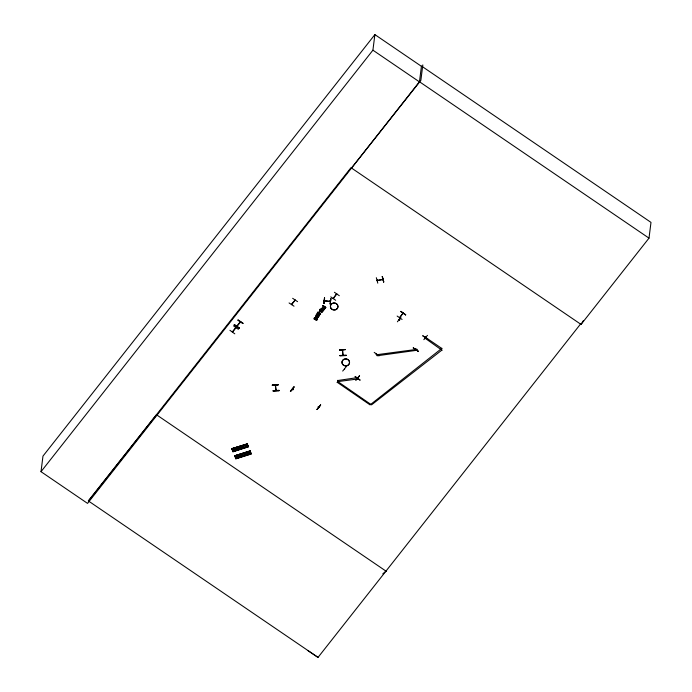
<?xml version="1.0" encoding="UTF-8"?>
<svg xmlns="http://www.w3.org/2000/svg" width="692" height="692" viewBox="0 0 692 692"><rect width="100%" height="100%" fill="white"/><g stroke="black" fill="none" stroke-linecap="round" stroke-linejoin="round"><path stroke-width="1.04" d="M279.058 390.695L272.985 390.893L279.058 390.712M339.919 355.584C348.906 355.178 348.578 355.238 339.936 355.472M275.926 390.426L275.278 384.838M320.396 310.898C321.797 312.81 322.109 312.481 320.396 310.898L319.946 311.573M342.869 355.204L342.998 354.797M316.694 318.545L316.227 319.41M323.977 303.511L324.479 297.932M324.029 303.537L324.574 297.828L324.029 303.407M330.378 301.029L329.738 301.193M330.257 300.959L330.196 301.496L324.306 300.657M330.94 298.598L330.075 304.143L330.932 298.581M275.563 385.634L275.485 385.063M276.134 389.907L276.108 390.643L275.485 384.821M580.467 324.115L581.003 324.487L649.001 238.135L419.473 81.751L87.547 503.387L41.01 471.684L42.973 456.106L374.882 34.6L421.428 66.311M229.926 330.292L234.796 333.829M235.877 327.359L232.304 331.926M233.498 325.82L238.394 329.34M234.354 324.738L239.294 328.103L234.337 324.764M235.505 327.731L235.687 328.155M236.802 326.001L240.323 321.884M237.053 326.166L236.802 326.243M238.135 320.007L243.056 323.389L237.987 320.093M236.993 326.425L240.496 322.074L239.977 322.022M242.901 323.484L238.005 320.171M232.893 451.366L248.324 446.565L247.286 443.909L231.777 448.753L232.936 451.755L248.307 446.582L232.78 451.357L232.573 450.821L248.125 446.115M233.42 448.217L234.458 450.873M234.476 447.888L235.505 450.544M234.726 455.838L235.808 458.882L251.265 453.987L250.902 453.061L235.453 457.966L251.058 453.468L235.6 458.355M236.033 447.473L237.071 450.042M236.292 455.345L237.33 458M237.425 447.023L238.463 449.601M237.339 455.016L238.377 457.672M239 446.444L240.037 449.099M238.913 454.514L239.942 457.17M240.297 454.151L241.335 456.729M241.871 453.58L242.909 456.236M272.328 385.236L278.383 384.683L272.345 385.15M294.013 306.193L289.074 302.949M279.032 390.271L272.985 390.893M291.505 304.212L295.19 299.965M292.655 298.304L297.586 301.669M294.775 300.691L294.654 300.224M293.936 386.871L290.372 391.343L293.962 386.871M292.517 388.99L292.906 389.752L292.517 389.207M292.655 389.016L292.82 389.475M292.906 389.752L292.993 389.25M315.673 319.851C310.682 317.031 318.778 321.884 317.204 319.029M314.159 318.389L314.255 318.432A1.081 0.995 7.2 0 1 314.601 317.758L315.154 317.42M314.601 318.346L315.353 317.792L316.045 319.124L314.523 318.614L316.062 318.995M316.651 314.479L316.365 314.947L316.313 314.246M316.971 319.401L316.495 319.816L316.08 319.349M316.85 316.339L316.27 316.91M316.166 316.322L316.408 315.509L316.391 316.097M316.711 315.154L318.666 316.486L316.711 315.154L316.962 314.722L318.917 316.054L318.666 316.486M316.962 314.722L318.9 316.183M317.68 317.144L317.057 317.585L317.55 317.273M317.299 318.216L317.55 317.784L317.299 318.216L315.621 316.901L316.166 315.708M316.642 316.633C319.246 314.713 316.711 319.315 318.138 317.126M317.377 313.061C317.68 310.881 321.685 313.493 320.197 314.531M318.078 312.732L320.102 313.969L319.73 314.531M319.548 310.457L320.111 310.838L319.799 310.025L320.344 310.535C322.325 308.684 318.64 310.414 320.63 309.635M320.344 310.535L319.687 309.904L320.292 309.16M322.057 312.17C318.233 307.845 324.141 312.68 321.313 312.507M320.431 309.255L321.149 309.514L320.275 309.289M322.87 311.14L321.2 309.869L322.87 311.14C323.977 309.904 318.752 308.554 323.103 310.846M321.33 309.177L321.149 309.514M321.936 308.295C321.192 311.495 323.761 307.499 323.804 309.281M322.221 308.468L322.212 309.09M324.349 308.658L325.188 307.603L322.887 306.037L323.155 305.587L325.759 307.36L324.66 308.866L325.205 307.473L322.904 305.907M322.887 306.037L323.155 305.587M323.449 310.172L322.922 310.154L323.475 309.748M324.332 300.423L324.825 300.959L324.937 300.484M322.429 309.869L323.415 308.502M324.462 300.38L324.314 300.89M324.885 300.423L324.972 300.717M324.66 308.866L325.759 307.36M329.842 300.916L329.695 301.427M330.785 296.885L335.672 300.267M320.638 404.924L317.066 409.396M318.432 406.645L318.311 406.801M318.294 407.112L318.519 406.637M318.865 406.87L318.683 407.095M318.355 406.835L318.925 406.991M333.319 298.633L336.623 293.875M333.423 298.563L333.708 297.958M334.392 292.266L339.314 295.726M336.909 294.195L336.494 294.662L336.373 294.187M333.172 298.39L336.745 293.823M41.01 471.684L372.919 50.179L374.882 34.6M339.452 349.91L345.524 349.538M345.498 349.598L339.469 349.858M441.894 348.31L370.073 404.889L337.212 382.287M441.98 350.022L371.526 404.863L337.869 381.612L337.705 380.34M337.186 382.486L337.895 381.422M342.376 349.719L342.35 350.342M342.402 349.607L342.765 355.316M343.128 355.074L342.583 349.884M342.696 371.068L346.234 366.717M345.516 349.512L339.452 349.988M344.426 368.81L344.668 369.225M355.238 376.448L360.099 379.986M359.477 375.721L355.904 380.064M357.47 377.521L357.833 378.948L337.869 381.612M357.513 378.04L357.565 377.451M357.738 377.564L357.591 378.213L358.153 377.65M357.894 377.547L337.679 380.531M359.572 375.808L355.887 380.193M376.327 277.691L377.78 283.158M377.149 280.148L377.071 280.649L377.642 280.104M377.564 280.061L377.607 280.563M382.391 279.04L382.434 279.551M382.797 278.954L382.365 279.3M382.987 279.179L382.935 278.988M374.199 352.375L379.069 355.913M382.287 276.541L383.714 281.912M376.188 354.304L376.301 354.771L376.534 354.157M376.491 354.209L376.431 354.468M376.69 354.096L376.431 354.719M417.068 350.247L377.114 355.774L376.95 354.503M422.812 64.918L420.857 80.367L351.527 168.044M397.147 316.062L402.078 319.427M397.407 321.806L400.953 317.187M399.154 319.419L399.639 320.033L399.76 319.522M399.284 319.263L399.621 319.989M399.846 317.507L403.116 312.974M399.82 319.704L399.128 319.643M402.683 313.623L402.744 313.338M405.642 314.938L400.755 311.495L405.676 314.782M413.332 347.903L418.253 351.285L413.228 348.033M415.849 349.071L415.935 349.659L415.918 349.088M417.051 350.437L416.878 349.166M422.803 335.88L427.812 339.123L422.821 335.75M423.833 339.668L427.457 335.361M441.954 350.221L424.767 337.981M425.45 337.108L425.208 337.886L424.992 337.445M425.459 337.61L425.139 336.943L424.983 337.696M425.208 337.843L425.208 337.281M425.286 336.909L425.641 337.22M425.632 337.142L425.398 337.618M649.001 238.135L650.99 222.392L421.463 66.017L419.456 81.881L372.919 50.179M292.413 389.406L292.854 389.717M318.164 317.135L318.086 316.495M321.719 308.917L322.091 308.13M323.787 309.419L323.398 308.632M291.661 304.644L295.164 300.198M377.019 280.459L382.84 279.464M314.523 318.614L314.834 317.913M315.985 316.677L316.183 316.192M317.256 313.182L317.17 314.073M315.682 316.322L317.317 318.086M316.677 318.709L315.872 319.531M317.654 313.225L318.406 314.808M317.144 319.194L317.593 319.133M322.143 308.58L322.091 309.03M324.167 309.341L323.917 309.895M399.578 317.619L403.021 313.242M382.884 279.447L377.131 280.632M317.239 313.312L318.043 312.083M319.687 309.904L320.154 309.22M240.288 321.927L239.925 322.377M418.228 351.294L413.323 347.886M308.001 650.662L318.026 657.4L580.51 324.064L581.055 324.427L583.295 320.759M316.157 319.012L315.509 317.836M323.744 309.428L322.93 310.128M324.081 309.558L323.596 310.198M239.294 328.008L234.363 324.712M239.103 328.337L234.207 324.929M355.031 376.803L359.952 380.176M319.669 311.391L320.119 310.708M320.612 310.725L321.2 309.869M322.403 309.402L323.164 308.329L322.204 308.597M320.647 313.857L318.986 315.301M400.902 311.322L405.694 314.86M424.741 338.172L425.433 337.298L441.877 348.5M88.308 500.887L156.453 414.733L386.517 571.48M232.521 332.125L235.989 327.774M290.64 391.534L294.143 387.001M317.048 409.526L320.647 404.932L317.083 409.404M424.992 337.263L425.667 337.488M319.912 314.211L319.566 314.687A1.055 0.969 7.2 0 1 318.951 314.929L317.585 313.831M317.282 319.583L315.924 319.868M315.872 316.123L316.408 315.509M319.998 314.661L318.605 315.275L317.187 313.943M316.754 316.971L317.714 316.832M382.771 573.876L385.98 571.108M322.308 308.494L322.896 308.355M322.074 308.26L323.614 308.312M319.583 314.557L318.701 314.773M316.737 319.609L315.881 319.401M322.256 308.139L323.138 308.078M314.756 317.654L315.846 317.567L316.677 318.675M317.022 316.348L317.974 316.512M231.768 448.727L247.295 443.944L231.759 448.701L232.054 449.385L247.502 444.42L232.114 449.601L231.958 449.194M231.907 449.091L247.364 444.195M231.976 449.264L247.494 444.463L247.208 443.788M232.59 450.873L248.056 446.003M232.728 451.227L248.194 446.34L248.03 445.925M232.927 451.746L248.385 446.85M250.08 450.916L234.631 455.829L234.925 456.512L250.374 451.625L250.08 450.916L251.196 453.692L235.721 458.597L235.531 458.104M250.175 451.028L234.649 455.881L250.097 450.968M234.778 456.218L250.236 451.322M250.366 451.591L234.917 456.435M235.47 458.017L250.902 453.078M251.196 453.762L235.721 458.597M317.308 316.495L316.529 317.092L317.057 317.585M318.692 407.337L318.277 407.026M376.924 354.693L416.852 349.365M272.328 385.306L278.366 384.813M272.302 385.003L278.34 384.518M339.945 355.878L345.991 355.558M383.723 282.016L382.261 276.445L383.662 282.042M324.349 300.856L330.266 301.444M315.362 317.559L316.642 318.502M318.623 315.145L317.317 314.272M323.389 308.044L323.83 308.485M581.055 324.427L350.982 167.68L88.498 501.017L318.026 657.4M323.138 305.717L325.742 307.49M322.446 309.739L321.91 309.298M318.026 312.213L320.63 313.986M248.592 451.53L249.622 454.186M245.721 444.402L246.75 447.058M314.272 318.303A1.081 0.995 7.2 0 1 314.618 317.628M342.825 364.615A3.789 3.495 7.2 0 0 349.296 363.75A3.789 3.495 7.2 0 0 345.135 358.984A3.789 3.495 7.2 0 0 342.825 364.615M342.843 364.502A3.78 3.486 7.2 0 0 349.304 363.646A3.78 3.486 7.2 0 0 345.152 358.888A3.78 3.486 7.2 0 0 342.843 364.502M331.243 308.693A3.789 3.495 7.2 0 0 337.713 307.828A3.789 3.495 7.2 0 0 333.553 303.07A3.789 3.495 7.2 0 0 331.243 308.693M331.26 308.597A3.78 3.486 7.2 0 0 337.713 307.732A3.78 3.486 7.2 0 0 333.57 302.975A3.78 3.486 7.2 0 0 331.26 308.597"/></g></svg>
